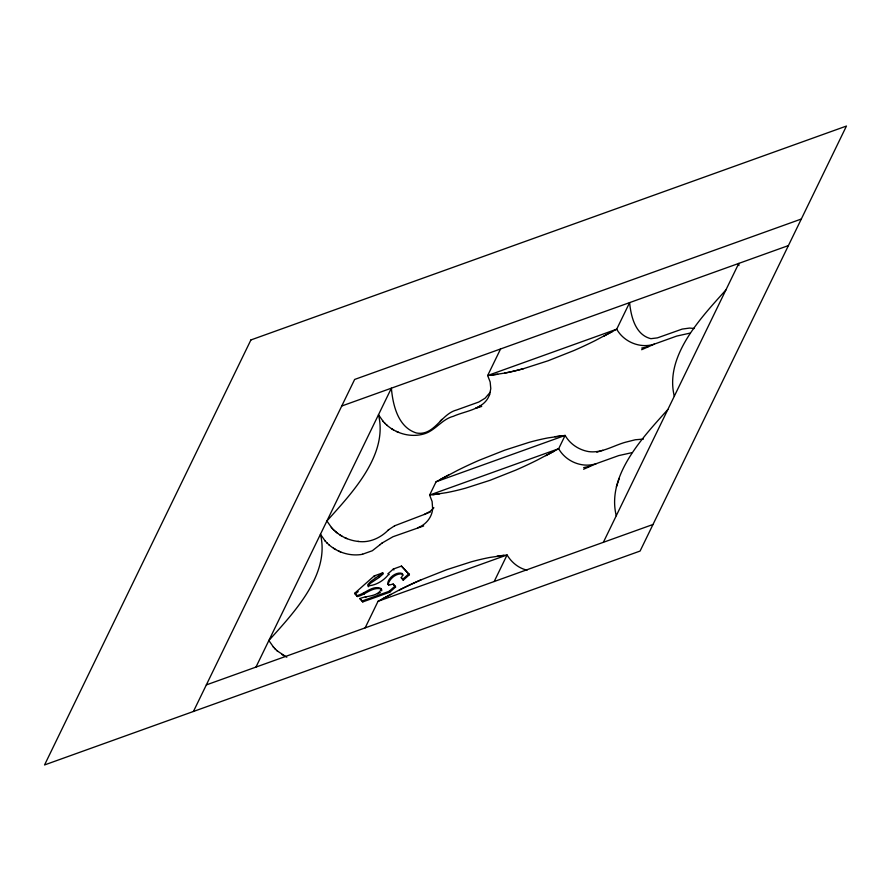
<?xml version="1.0" encoding="UTF-8"?>
<svg xmlns="http://www.w3.org/2000/svg" width="891" height="891" viewBox="0 0 891 891"><rect width="100%" height="100%" fill="white"/><g stroke="black" fill="none" stroke-linecap="round" stroke-linejoin="round"><path stroke-width="1.34" d="M386.783 425.074C396.506 433.694 410.562 437.57 423.225 434.129C434.997 431.211 441.557 419.282 453.396 416.286C465.87 410.673 484.459 409.559 489.616 394.457M432.636 508.694L432.113 501.522L429.629 495.062L436.078 481.775L457.506 470.403A152.851 50.52 -28.4 0 1 479.102 460.313L504.685 450.189L529.154 442.337A152.851 50.52 -28.4 0 1 548.043 437.893L565.117 435.432C570.051 444.063 578.927 449.933 588.673 451.603C601.603 453.374 613.153 445.734 625.137 442.326L635.328 439.753L643.413 439.096M489.504 394.98L490.785 388.632L490.161 381.994L487.667 375.534L500.564 348.971M667.849 409.504C643.257 436.991 606.326 475.404 616.26 515.744M616.383 486.798L619.312 478.278M193.436 711.463L354.651 379.443L801.31 219.03M255.962 667.081L391.383 388.186C392.875 405.115 398.032 427.357 416.465 433.004C434.385 436.178 440.867 414.115 456.426 410.06L478.757 402.041L485.072 398.232L490.284 392.218M365.143 627.865L378.04 601.302L390.859 594.342M494.182 581.522L507.079 554.959C511.456 562.321 518.607 568.246 527.049 570.162M603.363 542.307L738.784 263.413L738.884 265.596M389.011 574.673L388.242 573.548L393.343 569.026L401.473 566.097L409.415 574.717L403.255 580.186L401.24 577.691L401.741 576.956A17.697 5.847 -28.4 0 0 402.509 575.174L402.387 573.57C396.818 571.176 387.685 577.758 387.752 584.006L389.902 584.886L393.165 584.039L395.593 587.002L389.69 592.237L362.76 601.915L359.853 598.574C366.736 595.522 377.405 596.992 381.348 589.174L381.159 588.561C372.672 584.607 364.775 594.119 356.879 595.589L354.607 593.328L374.242 575.92L382.74 572.857L383.253 573.804L379.31 577.312L369.954 583.583L368.317 586.757M725.887 289.976C701.295 317.463 664.363 355.877 674.298 396.217M440.299 420.998L441.969 419.349M433.884 507.77L430.13 511.389L424.149 514.508L394.535 525.824M354.607 593.328L357.391 596.547C365.355 594.82 371.536 587.269 380.301 588.706L381.671 589.519L381.716 590.844M388.743 529.588C380.836 537.874 369.52 543.109 357.915 541.405M380.357 544.434L372.327 550.738L362.281 554.313M388.242 573.548L388.676 574.238C384.132 580.487 375.568 585.688 367.805 585.799L367.849 584.552L370.723 581.5L382.74 572.857M359.853 598.574L362.247 600.957L389.178 591.29L395.081 586.044M403.255 580.186L402.743 579.228L408.891 573.771M356.155 593.361L358.227 591.524M388.253 529.978L394.802 525.668M380.123 544.624L382.295 542.875M382.039 543.053L392.964 536.738L423.671 525.946M490.963 375.189L504.74 373.073A152.829 50.509 -28.4 0 0 523.63 368.629L548.099 360.777L573.681 350.642A152.851 50.52 -28.4 0 0 595.311 340.54L616.706 329.191L629.603 302.628C630.984 316.483 635.328 334.882 650.898 338.68L657.413 337.878L682.183 329.091L689.556 328.077L694.445 328.489M432.926 494.717L446.703 492.6A152.829 50.509 -28.4 0 0 465.592 488.157L490.061 480.305L515.644 470.17A152.851 50.52 -28.4 0 0 537.273 460.068L558.668 448.719L565.117 435.432L436.078 481.775M603.931 336.13L612.462 331.541M440.321 479.425L448.852 474.836M545.893 455.657L554.425 451.069M382.284 598.952L399.458 589.931A152.829 50.509 -28.4 0 1 421.064 579.841M481.173 405.427L475.738 408.267L481.708 406.419M417.701 527.795C426.121 524.71 432.569 516.713 432.692 507.614M641.643 349.718L654.395 344.093L676.726 336.074L689.924 333.145M583.605 469.245L596.357 463.621L618.688 455.602L631.886 452.673M377.483 593.818L380.357 592.56M424.149 514.508L430.476 511.935M341.754 406.006L788.412 245.582M378.04 601.302L507.079 554.959L490.005 557.421A152.851 50.52 -28.4 0 0 471.116 561.865L446.647 569.717L421.064 579.852A152.851 50.52 -28.4 0 0 399.435 589.953M206.333 684.912L652.992 524.487M596.825 452.194L602.806 450.345M641.687 348.08L648.058 346.677M583.65 467.608L590.02 466.205M654.395 344.093C640.328 348.827 623.912 342.033 616.706 329.191L487.667 375.534L497.679 374.287M596.357 463.621C582.291 468.365 565.874 461.56 558.668 448.719L429.629 495.062L439.642 493.814M362.615 554.269C350.62 556.552 337.823 552.643 328.746 544.601M555.104 436.679L561.853 435.777M497.067 556.207L503.816 555.305M358.605 541.472C349.985 540.67 341.676 537.039 335.194 531.326M396.428 431.433L398.689 432.413M344.839 537.685L347.1 538.665M338.391 550.961L340.652 551.952M286.802 657.213L277.146 650.853M284.608 656.077L281.879 654.462M391.505 428.682L393.622 429.963M339.916 534.934L342.021 536.204M333.468 548.21L335.573 549.491M337.622 533.319L333.178 529.41M387.307 425.53L384.767 423.169M329.269 545.058L326.73 542.697M277.68 651.31L275.13 648.938M385.257 423.659L382.896 421.131M333.668 529.9L331.307 527.383M327.22 543.187L324.859 540.659M275.62 649.428L273.27 646.911M401.24 577.691L402.743 579.228M409.415 574.717L401.473 566.097M395.593 587.002L393.165 584.039M383.353 421.655L378.486 414.749C388.42 455.089 351.488 493.503 326.897 520.99L331.764 527.895M325.315 541.182L320.448 534.277C330.383 574.617 293.451 613.03 268.859 640.518L273.715 647.423M403.111 575.23L402.442 574.016C396.272 572.958 389.69 578.571 388.075 584.251L388.743 585.465M393.343 569.026L393.867 569.973M389.178 591.29L389.69 592.237M378.798 576.354L379.31 577.312M374.242 575.92L374.755 576.867M363.962 593.05L364.475 594.007M365.332 596.602L365.845 597.56M362.247 600.957L362.76 601.915M356.879 595.589L357.391 596.547M523.618 368.629A152.851 50.52 -28.4 0 1 504.74 373.073M250.906 339.95L44.55 764.946L640.094 551.05L846.45 126.054L250.906 339.95"/></g></svg>
